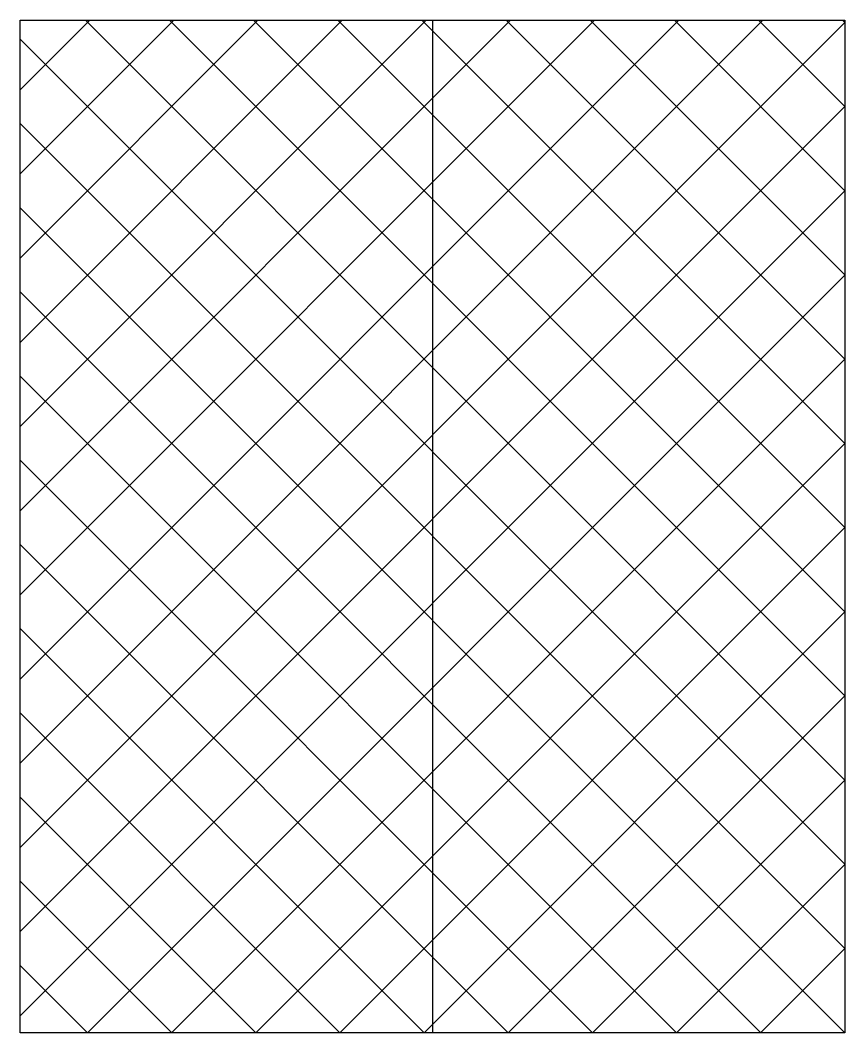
# Model space of a CAD drawing. Header units: millimetres. Extents: x -24 to -2, y 0 to 27.
import ezdxf

# ---------------------------------------------------------------- set-up
doc = ezdxf.new("R2010")
doc.units = ezdxf.units.MM

msp = doc.modelspace()

# ---------------------------------------------------------------- hatches: boundary and pattern name
h = msp.add_hatch()
h.set_pattern_fill('ANSI37', color=256, scale=0.5)
h.set_pattern_definition([(45, (-2, 0), (-1.12253, 1.12253), []), (135, (-2, 0), (-1.12253, -1.12253), [])])
h.paths.add_polyline_path([(-13, 27), (-24, 27), (-24, 0), (-13, 0)])
h.paths.add_polyline_path([(-2, 27), (-13, 27), (-13, 0), (-2, 0)])

# ---------------------------------------------------------------- linework, layer by layer
msp.add_line((-13, 27), (-13, 0))
msp.add_lwpolyline([(-2, 27), (-2, 0), (-24, 0), (-24, 27), (-2, 27)], close=True)

doc.saveas('drawing.dxf')
